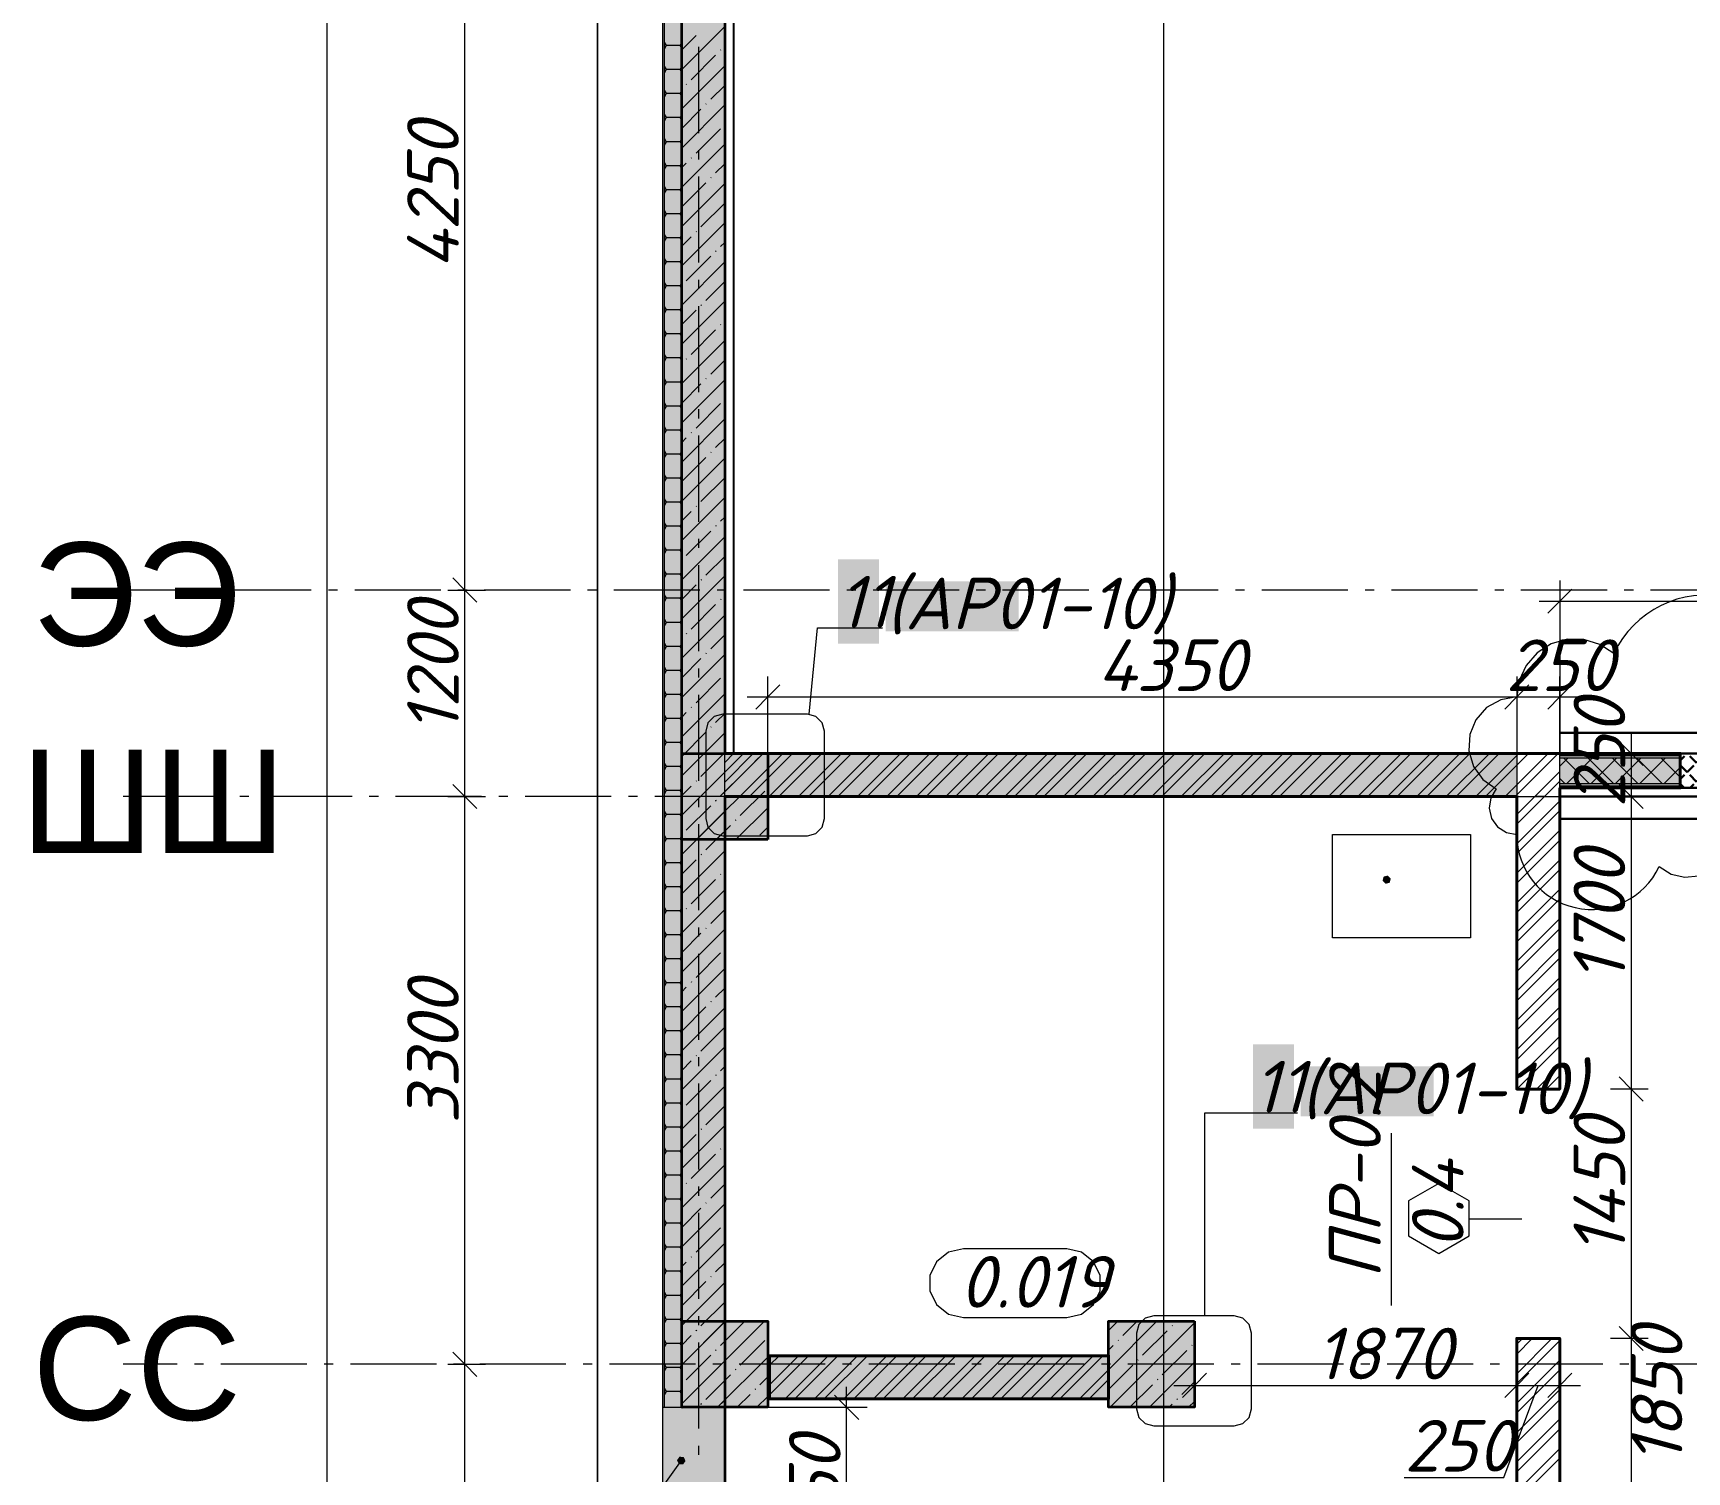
# Model space of a CAD drawing. Header units: millimetres. Extents: x -81576 to 1046824, y -248937 to 691537.
# Drawn here: x 93618 to 103227, y 669416 to 677778 of the extents above; entities that cross this region are included whole.
import ezdxf

# ---------------------------------------------------------------- set-up
doc = ezdxf.new("R2010")
doc.units = ezdxf.units.MM
for name, color, linetype, lineweight in [('0)', 6, 'Continuous', 30), ('0) расчет', 172, 'Continuous', 30), ('0.1) дверной проем', 5, 'Continuous', 30), ('0.2) Шпаклевка подвала и баз и фин', 5, 'Continuous', 30)]:
    doc.layers.add(name, color=color, linetype=linetype, lineweight=lineweight)
doc.layers.add('PDF _Геометрия', color=7, linetype='Continuous', true_color=0x1d1d1d)
doc.layers.add('PDF _Сплошная заливка', color=7, linetype='Continuous', true_color=0xffffff)
doc.layers.add('PDF _Текст', color=7, linetype='Continuous')
doc.styles.add('PDF ArialMT', font='arial.ttf')
doc.styles.add('PDF ISOCPEUR Italic', font='isocpeui.ttf')

msp = doc.modelspace()

# ---------------------------------------------------------------- hatches: boundary and pattern name
at = {"layer": '0)', "transparency": 33554559}
for points in [[(102488, 673416.1), (103188, 673416.1), (103188, 673566.1), (102488, 673566.1)], [(103188, 673403.6), (103188, 673416.1), (102488, 673416.1), (102488, 673403.6)], [(103188, 673391.1), (103188, 673403.6), (102488, 673403.6), (102488, 673391.1)]]:
    msp.add_hatch(color=256, dxfattribs=at).paths.add_polyline_path(points)
at = {"layer": '0.1) дверной проем', "transparency": 33554687}
h = msp.add_hatch(dxfattribs=at)
h.set_pattern_fill('ANGLE', color=256, scale=11, angle=45)
h.set_pattern_definition([(45, (0, 0), (-54.3305495, 54.3305495), [55.88, -20.955]), (135, (0, 0), (-54.3305495, -54.3305495), [55.88, -20.955])])
h.paths.add_polyline_path([(103188, 673591.1), (104338, 673591.1), (104338, 673391.1), (103188, 673391.1)])
at = {"layer": 'PDF _Сплошная заливка', "true_color": 0x636466, "transparency": 33554559}
for points in [[(97284, 669791.1), (97284, 682551.1), (97276, 682551.1), (97278, 669791.1)], [(97284, 669791.1), (97384, 669791.1), (97384, 682543.1), (97284, 682543.1)], [(97386, 669966.1), (97636, 669966.1), (97636, 681941.1), (97386, 681941.1)], [(97886, 673091.1), (97886, 673591.1), (97386, 673591.1), (97386, 673091.1)], [(102238, 673341.1), (102238, 673591.1), (97636, 673591.1), (97636, 673341.1)], [(102488, 673578.6), (103188, 673578.6), (103188, 673591.1), (102488, 673591.1)], [(102488, 673566.1), (103188, 673566.1), (103188, 673578.6), (102488, 673578.6)], [(101476, 672833.5), (101500.1, 672840.2), (101506.4, 672864.4), (101488.6, 672881.9), (101464.5, 672875.3), (101458.2, 672851.1)], [(97386, 669791.1), (97886, 669791.1), (97886, 670291.1), (97386, 670291.1)], [(99866, 669791.1), (100366, 669791.1), (100366, 670291.1), (99866, 670291.1)], [(99866, 669841.1), (99866, 670091.1), (97896, 670091.1), (97896, 669841.1)], [(97636, 669191.1), (97636, 669791.1), (97276, 669791.1), (97276, 669191.1)], [(97398.2, 669501.9), (97373.3, 669504.3), (97358.8, 669484), (97369.1, 669461.2), (97394, 669458.8), (97408.5, 669479.1)]]:
    msp.add_hatch(color=251, dxfattribs=at).paths.add_polyline_path(points)

# ---------------------------------------------------------------- linework, layer by layer
msp.add_lwpolyline([(112836, 682181.4), (97687.9, 682181.4), (97687.9, 673591.1), (112836, 673591.1)], close=True)
at = {"layer": '0)', "lineweight": 40}
msp.add_lwpolyline([(102488, 673591.1), (103188, 673591.1), (103188, 673391.1), (102488, 673391.1)], dxfattribs=at)
at = {"layer": '0)', "lineweight": 9}
for points in [[(102933, 673566.1), (103083, 673416.1)], [(103074.4, 673566.1), (103188, 673452.6)], [(102488, 673416.1), (103188, 673416.1)], [(103188, 673509.8), (103094.3, 673416.1)], [(102488, 673391.1), (102488, 673403.6), (103188, 673403.6)]]:
    msp.add_lwpolyline(points, dxfattribs=at)
at = {"layer": '0)'}
msp.add_lwpolyline([(102488, 673341.1), (104886, 673341.1)], dxfattribs=at)
at = {"layer": '0) расчет', "color": 1, "lineweight": 9}
for points in [[(103930.1, 673919.3, 0.801086), (102802, 674171.5)], [(102802, 674171.5), (102721.2, 674225.1), (102628.5, 674253.6), (102531.5, 674254.7), (102438.2, 674228.2), (102356.3, 674176.3), (102292.4, 674103.3), (102251.9, 674015.2), (102238, 673919.3), (102145.2, 673903.5), (102062.9, 673857.8), (102000.4, 673787.4), (101964.7, 673700.4), (101959.9, 673606.4), (101986.5, 673516.1), (102041.5, 673439.8), (102118.7, 673385.9), (102087.5, 673333.6), (102078.1, 673273.3), (102091.9, 673213.9), (102127, 673164), (102178.1, 673130.9), (102238, 673119.3, 0.80109), (103066, 672934.1), (103134.7, 672890.6), (103213.7, 672871.5), (103294.6, 672879)]]:
    msp.add_lwpolyline(points, format="xyb", dxfattribs=at)
at = {"layer": '0.1) дверной проем'}
msp.add_lwpolyline([(103188, 673591.1), (104338, 673591.1), (104338, 673391.1), (103188, 673391.1)], close=True, dxfattribs=at)
at = {"layer": '0.2) Шпаклевка подвала и баз и фин'}
for points in [[(102488, 673710.6), (104886, 673710.6)], [(102488, 673211.1), (104886, 673211.1)]]:
    msp.add_lwpolyline(points, dxfattribs=at)
at = {"layer": 'PDF _Геометрия', "color": 8, "lineweight": 9, "true_color": 0x808080}
msp.add_lwpolyline([(100184.6, 685937.1), (100184.6, 650457.2)], dxfattribs=at)
at = {"layer": 'PDF _Геометрия', "color": 7, "lineweight": 9}
for points in [[(201544, 682941.1), (96896, 682941.1), (96896, 651568.6), (96896, 682941.1)], [(98216.4, 673719.9), (98203, 673769.9), (98166.4, 673806.5), (98116.4, 673819.9), (97625.5, 673819.9), (97575.5, 673806.5), (97538.9, 673769.9), (97525.5, 673719.9), (97525.5, 673213), (97538.9, 673163), (97575.5, 673126.4), (97625.5, 673113), (98116.4, 673113), (98166.4, 673126.4), (98203, 673163), (98216.4, 673213)], [(101968.3, 673120.5), (101968.3, 672520.5), (101168.3, 672520.5), (101168.3, 673120.5)], [(101968.3, 673120.5), (101968.3, 672520.5), (101168.3, 672520.5), (101168.3, 673120.5)], [(101608.2, 670786.9), (101784.4, 670685.2), (101960.7, 670786.9), (101960.7, 670990.5), (101784.4, 671092.2), (101608.2, 670990.5)], [(99622.9, 670712.7), (99022.9, 670712.7), (98936.1, 670692.9), (98866.5, 670637.4), (98827.9, 670557.2), (98827.9, 670468.2), (98866.5, 670388), (98936.1, 670332.5), (99022.9, 670312.7), (99622.9, 670312.7), (99709.7, 670332.5), (99779.3, 670388), (99817.9, 670468.2), (99817.9, 670557.2), (99779.3, 670637.4), (99709.7, 670692.9)], [(100696.4, 670222.1), (100683, 670272.1), (100646.4, 670308.7), (100596.4, 670322.1), (100129.1, 670322.1), (100079.1, 670308.7), (100042.5, 670272.1), (100029.1, 670222.1), (100029.1, 669782.8), (100042.5, 669732.8), (100079.1, 669696.2), (100129.1, 669682.8), (100596.4, 669682.8), (100646.4, 669696.2), (100683, 669732.8), (100696.4, 669782.8)], [(97276, 669191.1), (97276, 669791.1), (97636, 669791.1), (97636, 669191.1)]]:
    msp.add_lwpolyline(points, close=True, dxfattribs=at)
at = {"layer": 'PDF _Геометрия', "color": 7, "lineweight": 13}
for points in [[(97276, 669786.1), (97276, 682551.1), (97386, 682551.1), (201086, 682551.1), (201196, 682551.1), (201196, 637747.2)], [(113936, 682543.1), (97284, 682543.1), (97284, 669791.1)]]:
    msp.add_lwpolyline(points, dxfattribs=at)
at = {"layer": 'PDF _Геометрия', "color": 7, "lineweight": 9}
for points in [[(95325.7, 651921.1), (95325.7, 682461.1)], [(96125.7, 651921.1), (96125.7, 655691.1), (96125.7, 658541.1), (96125.7, 659841.1), (96125.7, 664341.1), (96125.7, 670041.1), (96125.7, 673341.1), (96125.7, 674541.1), (96125.7, 678790.8), (96125.7, 682461.1)], [(113936, 682443.1), (97384, 682443.1), (97384, 669791.1)], [(113936, 682441.1), (97386, 682441.1), (97386, 669966.1), (97388, 669966.1), (97388, 669791.1)], [(97486, 677197), (97486, 677697)], [(97486, 677044), (97486, 677097)], [(97486, 676444), (97486, 676944)], [(97486, 676291.1), (97486, 676344)], [(97486, 675691.1), (97486, 676191.1)], [(97486, 675538.2), (97486, 675591.1)], [(97486, 674938.2), (97486, 675438.2)], [(97486, 674785.3), (97486, 674838.2)], [(97486, 674185.3), (97486, 674685.3)], [(96055.7, 674611.1), (96125.7, 674541.1), (96195.7, 674471.1)], [(102488, 674596.2), (102488, 674476.2), (102488, 673591.1), (102488, 673919.3), (102488, 674039.3)], [(94480.5, 674541.1), (94140.9, 674541.1)], [(94633.5, 674541.1), (94580.5, 674541.1)], [(95233.5, 674541.1), (94733.5, 674541.1)], [(95386.4, 674541.1), (95333.5, 674541.1)], [(95986.4, 674541.1), (95486.4, 674541.1)], [(96026.7, 674541.1), (96125.7, 674541.1), (96245.7, 674541.1)], [(96139.3, 674541.1), (96086.4, 674541.1)], [(96739.3, 674541.1), (96239.3, 674541.1)], [(96892.2, 674541.1), (96839.3, 674541.1)], [(97492.2, 674541.1), (96992.2, 674541.1)], [(97645.1, 674541.1), (97592.2, 674541.1)], [(98245.1, 674541.1), (97745.1, 674541.1)], [(98398, 674541.1), (98345.1, 674541.1)], [(98998, 674541.1), (98498, 674541.1)], [(99151, 674541.1), (99098, 674541.1)], [(99751, 674541.1), (99251, 674541.1)], [(99903.9, 674541.1), (99851, 674541.1)], [(100503.9, 674541.1), (100003.9, 674541.1)], [(100656.8, 674541.1), (100603.9, 674541.1)], [(101256.8, 674541.1), (100756.8, 674541.1)], [(101409.7, 674541.1), (101356.8, 674541.1)], [(102009.7, 674541.1), (101509.7, 674541.1)], [(102162.6, 674541.1), (102109.7, 674541.1)], [(102762.6, 674541.1), (102262.6, 674541.1)], [(102368, 674476.2), (105006, 674476.2)], [(102558, 674546.2), (102488, 674476.2), (102418, 674406.2)], [(102915.5, 674541.1), (102862.6, 674541.1)], [(103515.5, 674541.1), (103015.5, 674541.1)], [(97486, 674032.4), (97486, 674085.3)], [(97886, 673591.1), (97886, 673919.3), (97886, 674039.3)], [(102238, 674039.3), (102238, 673919.3), (102238, 673341.1), (102902.9, 673341.1), (103022.9, 673341.1)], [(97486, 673432.4), (97486, 673932.4)], [(97766, 673919.3), (102238, 673919.3), (102608, 673919.3)], [(97956, 673989.3), (97886, 673919.3), (97816, 673849.3)], [(102308, 673989.3), (102238, 673919.3), (102168, 673849.3)], [(102558, 673989.3), (102488, 673919.3), (102418, 673849.3)], [(102902.9, 673711.1), (102902.9, 673341.1), (102902.9, 671641.1), (102902.9, 670191.1), (102902.9, 668341.1), (102902.9, 668091.1), (102902.9, 667990.8), (102902.9, 666540.8), (102902.9, 664320.8)], [(102972.9, 673521.1), (102902.9, 673591.1), (102832.9, 673661.1)], [(102488, 673403.6), (102488, 673416.1), (102488, 673566.1), (102488, 673578.6), (102488, 673591.1), (102902.9, 673591.1), (103022.9, 673591.1)], [(102488, 673578.6), (103188, 673578.6)], [(102488, 673566.1), (103188, 673566.1)], [(94718, 673341.1), (94140.9, 673341.1)], [(94871, 673341.1), (94818, 673341.1)], [(95471, 673341.1), (94971, 673341.1)], [(95623.9, 673341.1), (95571, 673341.1)], [(96223.9, 673341.1), (95723.9, 673341.1)], [(96026.7, 673341.1), (96125.7, 673341.1), (96245.7, 673341.1)], [(96055.7, 673411.1), (96125.7, 673341.1), (96195.7, 673271.1)], [(96376.8, 673341.1), (96323.9, 673341.1)], [(96976.8, 673341.1), (96476.8, 673341.1)], [(97129.7, 673341.1), (97076.8, 673341.1)], [(97729.7, 673341.1), (97229.7, 673341.1)], [(97486, 673279.5), (97486, 673332.4)], [(97882.6, 673341.1), (97829.7, 673341.1)], [(98482.6, 673341.1), (97982.6, 673341.1)], [(98635.5, 673341.1), (98582.6, 673341.1)], [(99235.5, 673341.1), (98735.5, 673341.1)], [(99388.5, 673341.1), (99335.5, 673341.1)], [(99988.5, 673341.1), (99488.5, 673341.1)], [(100141.4, 673341.1), (100088.5, 673341.1)], [(100741.4, 673341.1), (100241.4, 673341.1)], [(100894.3, 673341.1), (100841.4, 673341.1)], [(101494.3, 673341.1), (100994.3, 673341.1)], [(101647.2, 673341.1), (101594.3, 673341.1)], [(102247.2, 673341.1), (101747.2, 673341.1)], [(102400.1, 673341.1), (102347.2, 673341.1)], [(103000.1, 673341.1), (102500.1, 673341.1)], [(102972.9, 673271.1), (102902.9, 673341.1), (102832.9, 673411.1)], [(103153, 673341.1), (103100.1, 673341.1)], [(97486, 672679.5), (97486, 673179.5)], [(97486, 672526.5), (97486, 672579.5)], [(97486, 671926.5), (97486, 672426.5)], [(102238, 671884.1), (102238, 671891.1)], [(97486, 671773.6), (97486, 671826.5)], [(102972.9, 671571.1), (102902.9, 671641.1), (102832.9, 671711.1)], [(97486, 671173.6), (97486, 671673.6)], [(103001.9, 671641.1), (102902.9, 671641.1), (102782.9, 671641.1)], [(101509.8, 670383.7), (101509.8, 671383.7)], [(97486, 671020.7), (97486, 671073.6)], [(97486, 670420.7), (97486, 670920.7)], [(102266.8, 670883.7), (101960.7, 670883.7)], [(97486, 670267.8), (97486, 670320.7)], [(102972.9, 670121.1), (102902.9, 670191.1), (102832.9, 670261.1)], [(97486, 669667.8), (97486, 670167.8)], [(103001.9, 670191.1), (102902.9, 670191.1), (102782.9, 670191.1)], [(96055.7, 670111.1), (96125.7, 670041.1), (96195.7, 669971.1)], [(94455.1, 670041.1), (94140.9, 670041.1)], [(94608, 670041.1), (94555.1, 670041.1)], [(95208, 670041.1), (94708, 670041.1)], [(95361, 670041.1), (95308, 670041.1)], [(95961, 670041.1), (95461, 670041.1)], [(96026.7, 670041.1), (96125.7, 670041.1), (96245.7, 670041.1)], [(96113.9, 670041.1), (96061, 670041.1)], [(96713.9, 670041.1), (96213.9, 670041.1)], [(96866.8, 670041.1), (96813.9, 670041.1)], [(97466.8, 670041.1), (96966.8, 670041.1)], [(97619.7, 670041.1), (97566.8, 670041.1)], [(98219.7, 670041.1), (97719.7, 670041.1)], [(98372.6, 670041.1), (98319.7, 670041.1)], [(98972.6, 670041.1), (98472.6, 670041.1)], [(99125.5, 670041.1), (99072.6, 670041.1)], [(99725.5, 670041.1), (99225.5, 670041.1)], [(99878.5, 670041.1), (99825.5, 670041.1)], [(100478.5, 670041.1), (99978.5, 670041.1)], [(100436, 669988.9), (100366, 669918.9), (100296, 669848.9)], [(100366, 670017.9), (100366, 669918.9), (100366, 669798.9)], [(100631.4, 670041.1), (100578.5, 670041.1)], [(101231.4, 670041.1), (100731.4, 670041.1)], [(101384.3, 670041.1), (101331.4, 670041.1)], [(101984.3, 670041.1), (101484.3, 670041.1)], [(102137.2, 670041.1), (102084.3, 670041.1)], [(102308, 669988.9), (102238, 669918.9), (102168, 669848.9)], [(102737.2, 670041.1), (102237.2, 670041.1)], [(102238, 670017.9), (102238, 669918.9), (102238, 669798.9)], [(102558, 669988.9), (102488, 669918.9), (102418, 669848.9)], [(102488, 670017.9), (102488, 669918.9), (102488, 669798.9)], [(102890.1, 670041.1), (102837.2, 670041.1)], [(103490.1, 670041.1), (102990.1, 670041.1)], [(98274.4, 669861.1), (98344.4, 669791.1), (98414.4, 669721.1)], [(98344.4, 664320.8), (98344.4, 668091.1), (98344.4, 668341.1), (98344.4, 669911.1)], [(100246, 669918.9), (102238, 669918.9), (102608, 669918.9)], [(101584.6, 669383.2), (102163.8, 669383.2), (102363, 669918.9)], [(97886, 669791.1), (98344.4, 669791.1), (98464.4, 669791.1)], [(97383.7, 669481.5), (97048.3, 669012.9), (96691.3, 669012.9), (96303, 669012.9)], [(97486, 669514.9), (97486, 669567.8)]]:
    msp.add_lwpolyline(points, dxfattribs=at)
at = {"layer": 'PDF _Геометрия', "color": 7, "lineweight": 35}
for points in [[(97386, 669791.1), (97386, 669966.1), (97386, 682311.1)], [(97636, 681941.1), (97636, 673591.1)], [(97636, 673341.1), (97636, 669966.1), (97636, 668341.1)]]:
    msp.add_lwpolyline(points, dxfattribs=at)
at = {"layer": 'PDF _Геометрия', "lineweight": 9}
for points in [[(97636, 677816), (97386, 677566)], [(97469.5, 677763.6), (97386, 677680.1)], [(97284, 677725.6), (97295.7, 677705.3)], [(97295.7, 677705.3), (97284, 677685.1)], [(97376.3, 677705.3), (97295.7, 677705.3)], [(97384, 677718.6), (97376.3, 677705.3)], [(97376.3, 677705.3), (97384, 677692)], [(97583.5, 677649.5), (97440.9, 677506.9)], [(97614.4, 677680.4), (97612, 677678)], [(97284, 677585.9), (97295.7, 677565.7)], [(97295.7, 677565.7), (97284, 677545.4)], [(97376.3, 677565.6), (97295.7, 677565.6)], [(97384, 677578.9), (97376.3, 677565.7)], [(97376.3, 677565.7), (97384, 677552.4)], [(97636, 677587.9), (97386, 677337.9)], [(97414.8, 677480.8), (97412.4, 677478.4)], [(97636, 677473.9), (97555, 677392.9)], [(97284, 677446.2), (97295.7, 677426)], [(97295.7, 677426), (97284, 677405.7)], [(97376.3, 677426), (97295.7, 677426)], [(97384, 677439.3), (97376.3, 677426)], [(97376.3, 677426), (97384, 677412.7)], [(97636, 677359.8), (97386, 677109.8)], [(97528.9, 677366.8), (97526.5, 677364.4)], [(97284, 677306.5), (97295.7, 677286.3)], [(97295.7, 677286.3), (97284, 677266.1)], [(97376.3, 677286.3), (97295.7, 677286.3)], [(97384, 677299.6), (97376.3, 677286.3)], [(97376.3, 677286.3), (97384, 677273)], [(97498, 677335.9), (97386, 677223.9)], [(97284, 677166.8), (97295.7, 677146.6)], [(97612, 677221.8), (97469.5, 677079.3)], [(97295.7, 677146.6), (97284, 677126.4)], [(97376.3, 677146.6), (97295.7, 677146.6)], [(97384, 677159.9), (97376.3, 677146.6)], [(97376.3, 677146.6), (97384, 677133.3)], [(97636, 677131.7), (97386, 676881.7)], [(97284, 677027.2), (97295.7, 677006.9)], [(97295.7, 677006.9), (97284, 676986.7)], [(97376.3, 677006.9), (97295.7, 677006.9)], [(97384, 677020.2), (97376.3, 677006.9)], [(97376.3, 677006.9), (97384, 676993.6)], [(97412.4, 677022.2), (97386, 676995.8)], [(97443.3, 677053.1), (97440.9, 677050.7)], [(97636, 677017.7), (97583.5, 676965.2)], [(97284, 676887.5), (97295.7, 676867.3)], [(97384, 676880.5), (97376.3, 676867.3)], [(97526.5, 676908.2), (97386, 676767.7)], [(97636, 676903.6), (97386, 676653.6)], [(97557.4, 676939.1), (97555, 676936.7)], [(97295.7, 676867.3), (97284, 676847)], [(97376.3, 676867.2), (97295.7, 676867.2)], [(97376.3, 676867.3), (97384, 676854)], [(97636, 676789.6), (97498, 676651.6)], [(97284, 676747.8), (97295.7, 676727.6)], [(97295.7, 676727.6), (97284, 676707.3)], [(97376.3, 676727.6), (97295.7, 676727.6)], [(97384, 676740.9), (97376.3, 676727.6)], [(97376.3, 676727.6), (97384, 676714.3)], [(97284, 676608.1), (97295.7, 676587.9)], [(97295.7, 676587.9), (97284, 676567.6)], [(97376.3, 676587.9), (97295.7, 676587.9)], [(97384, 676601.2), (97376.3, 676587.9)], [(97376.3, 676587.9), (97384, 676574.6)], [(97636, 676675.5), (97386, 676425.5)], [(97440.9, 676594.5), (97386, 676539.6)], [(97471.8, 676625.4), (97469.5, 676623.1)], [(97585.9, 676511.4), (97583.5, 676509)], [(97636, 676561.5), (97612, 676537.5)], [(97284, 676468.4), (97295.7, 676448.2)], [(97295.7, 676448.2), (97284, 676428)], [(97376.3, 676448.2), (97295.7, 676448.2)], [(97384, 676461.5), (97376.3, 676448.2)], [(97376.3, 676448.2), (97384, 676434.9)], [(97636, 676447.4), (97386, 676197.4)], [(97555, 676480.5), (97412.4, 676337.9)], [(97284, 676328.8), (97295.7, 676308.5)], [(97295.7, 676308.5), (97284, 676288.3)], [(97376.3, 676308.5), (97295.7, 676308.5)], [(97384, 676321.8), (97376.3, 676308.5)], [(97376.3, 676308.5), (97384, 676295.2)], [(97386.3, 676311.8), (97386, 676311.5)], [(97636, 676333.4), (97526.5, 676223.9)], [(97636, 676219.3), (97386, 675969.3)], [(97284, 676189.1), (97295.7, 676168.9)], [(97295.7, 676168.9), (97284, 676148.6)], [(97376.3, 676168.8), (97295.7, 676168.8)], [(97384, 676182.1), (97376.3, 676168.9)], [(97376.3, 676168.9), (97384, 676155.5)], [(97469.5, 676166.9), (97386, 676083.4)], [(97500.3, 676197.7), (97498, 676195.4)], [(97284, 676049.4), (97295.7, 676029.2)], [(97295.7, 676029.2), (97284, 676008.9)], [(97376.3, 676029.2), (97295.7, 676029.2)], [(97384, 676042.4), (97376.3, 676029.2)], [(97376.3, 676029.2), (97384, 676015.9)], [(97583.5, 676052.8), (97440.9, 675910.3)], [(97614.4, 676083.7), (97612, 676081.3)], [(97636, 675991.2), (97386, 675741.2)], [(97284, 675909.7), (97295.7, 675889.5)], [(97295.7, 675889.5), (97284, 675869.2)], [(97376.3, 675889.5), (97295.7, 675889.5)], [(97384, 675902.8), (97376.3, 675889.5)], [(97376.3, 675889.5), (97384, 675876.2)], [(97414.8, 675884.1), (97412.4, 675881.7)], [(97636, 675877.2), (97555, 675796.2)], [(97284, 675770), (97295.7, 675749.8)], [(97295.7, 675749.8), (97284, 675729.6)], [(97376.3, 675749.8), (97295.7, 675749.8)], [(97384, 675763.1), (97376.3, 675749.8)], [(97376.3, 675749.8), (97384, 675736.5)], [(97636, 675763.1), (97386, 675513.1)], [(97498, 675739.2), (97386, 675627.2)], [(97528.9, 675770.1), (97526.5, 675767.7)], [(97284, 675630.3), (97295.7, 675610.1)], [(97612, 675625.1), (97469.5, 675482.6)], [(97295.7, 675610.1), (97284, 675589.9)], [(97376.3, 675610.1), (97295.7, 675610.1)], [(97384, 675623.4), (97376.3, 675610.1)], [(97376.3, 675610.1), (97384, 675596.8)], [(97636, 675535), (97386, 675285)], [(97284, 675490.7), (97295.7, 675470.4)], [(97295.7, 675470.4), (97284, 675450.2)], [(97376.3, 675470.4), (97295.7, 675470.4)], [(97384, 675483.7), (97376.3, 675470.4)], [(97376.3, 675470.4), (97384, 675457.1)], [(97443.3, 675456.4), (97440.9, 675454.1)], [(97284, 675351), (97295.7, 675330.8)], [(97384, 675344), (97376.3, 675330.8)], [(97412.4, 675425.5), (97386, 675399.1)], [(97557.4, 675342.4), (97555, 675340)], [(97636, 675421), (97583.5, 675368.5)], [(97295.7, 675330.8), (97284, 675310.5)], [(97376.3, 675330.7), (97295.7, 675330.7)], [(97376.3, 675330.8), (97384, 675317.5)], [(97526.5, 675311.5), (97386, 675171)], [(97636, 675306.9), (97386, 675056.9)], [(97284, 675211.3), (97295.7, 675191.1)], [(97295.7, 675191.1), (97284, 675170.8)], [(97376.3, 675191.1), (97295.7, 675191.1)], [(97384, 675204.4), (97376.3, 675191.1)], [(97376.3, 675191.1), (97384, 675177.8)], [(97636, 675192.9), (97498, 675054.9)], [(97284, 675071.6), (97295.7, 675051.4)], [(97295.7, 675051.4), (97284, 675031.2)], [(97376.3, 675051.4), (97295.7, 675051.4)], [(97384, 675064.7), (97376.3, 675051.4)], [(97376.3, 675051.4), (97384, 675038.1)], [(97636, 675078.8), (97386, 674828.8)], [(97440.9, 674997.9), (97386, 674942.9)], [(97471.8, 675028.7), (97469.5, 675026.4)], [(97636, 674964.8), (97612, 674940.8)], [(97284, 674931.9), (97295.7, 674911.7)], [(97295.7, 674911.7), (97284, 674891.5)], [(97376.3, 674911.7), (97295.7, 674911.7)], [(97384, 674925), (97376.3, 674911.7)], [(97376.3, 674911.7), (97384, 674898.4)], [(97555, 674883.8), (97412.4, 674741.2)], [(97585.9, 674914.7), (97583.5, 674912.3)], [(97284, 674792.3), (97295.7, 674772)], [(97295.7, 674772), (97284, 674751.8)], [(97376.3, 674772), (97295.7, 674772)], [(97384, 674785.3), (97376.3, 674772)], [(97376.3, 674772), (97384, 674758.7)], [(97636, 674850.7), (97386, 674600.7)], [(97386.3, 674715.1), (97386, 674714.8)], [(97636, 674736.7), (97526.5, 674627.2)], [(97284, 674652.6), (97295.7, 674632.4)], [(97295.7, 674632.4), (97284, 674612.1)], [(97376.3, 674632.3), (97295.7, 674632.3)], [(97384, 674645.6), (97376.3, 674632.4)], [(97376.3, 674632.4), (97384, 674619.1)], [(97636, 674622.6), (97386, 674372.6)], [(97469.5, 674570.2), (97386, 674486.7)], [(97500.3, 674601.1), (97498, 674598.7)], [(97284, 674512.9), (97295.7, 674492.7)], [(97295.7, 674492.7), (97284, 674472.4)], [(97376.3, 674492.7), (97295.7, 674492.7)], [(97384, 674506), (97376.3, 674492.7)], [(97376.3, 674492.7), (97384, 674479.4)], [(97614.4, 674487), (97612, 674484.6)], [(97636, 674394.5), (97386, 674144.5)], [(97583.5, 674456.1), (97440.9, 674313.6)], [(97284, 674373.2), (97295.7, 674353)], [(97295.7, 674353), (97284, 674332.7)], [(97376.3, 674353), (97295.7, 674353)], [(97384, 674366.3), (97376.3, 674353)], [(97376.3, 674353), (97384, 674339.7)], [(97414.8, 674287.4), (97412.4, 674285.1)], [(97636, 674280.5), (97555, 674199.5)], [(97284, 674233.5), (97295.7, 674213.3)], [(97295.7, 674213.3), (97284, 674193.1)], [(97376.3, 674213.3), (97295.7, 674213.3)], [(97384, 674226.6), (97376.3, 674213.3)], [(97376.3, 674213.3), (97384, 674200)], [(97284, 674093.9), (97295.7, 674073.6)], [(97384, 674086.9), (97376.3, 674073.6)], [(97636, 674166.5), (97386, 673916.4)], [(97498, 674142.5), (97386, 674030.5)], [(97528.9, 674173.4), (97526.5, 674171)], [(97295.7, 674073.6), (97284, 674053.4)], [(97376.3, 674073.6), (97295.7, 674073.6)], [(97376.3, 674073.6), (97384, 674060.3)], [(97612, 674028.4), (97469.5, 673885.9)], [(97284, 673954.2), (97295.7, 673934)], [(97295.7, 673933.9), (97284, 673913.7)], [(97376.3, 673933.9), (97295.7, 673933.9)], [(97384, 673947.2), (97376.3, 673933.9)], [(97376.3, 673934), (97384, 673920.6)], [(97636, 673938.4), (97386, 673688.4)], [(97284, 673814.5), (97295.7, 673794.3)], [(97384, 673807.5), (97376.3, 673794.3)], [(97412.4, 673828.9), (97386, 673802.4)], [(97443.3, 673859.7), (97440.9, 673857.4)], [(97636, 673824.3), (97583.5, 673771.8)], [(97295.7, 673794.3), (97284, 673774)], [(97376.3, 673794.3), (97295.7, 673794.3)], [(97376.3, 673794.3), (97384, 673781)], [(97402.8, 673591.1), (97386, 673574.3), (97526.5, 673714.8)], [(97516.8, 673591.1), (97386, 673460.3), (97636, 673710.3)], [(97557.4, 673745.7), (97555, 673743.3)], [(97284, 673674.8), (97295.7, 673654.6)], [(97295.7, 673654.6), (97284, 673634.3)], [(97376.3, 673654.6), (97295.7, 673654.6)], [(97384, 673667.9), (97376.3, 673654.6)], [(97376.3, 673654.6), (97384, 673641.3)], [(97284, 673535.1), (97295.7, 673514.9)], [(97295.7, 673514.9), (97284, 673494.7)], [(97376.3, 673514.9), (97295.7, 673514.9)], [(97384, 673528.2), (97376.3, 673514.9)], [(97376.3, 673514.9), (97384, 673501.6)], [(97744.9, 673591.1), (97386, 673232.2), (97636, 673482.2)], [(97630.9, 673591.1), (97498, 673458.2), (97636, 673596.2)], [(97785.5, 673517.6), (97783.1, 673515.2)], [(97859, 673591.1), (97811.6, 673543.7)], [(102537.2, 673566.1), (102488, 673516.9)], [(102508.7, 673566.1), (102658.7, 673416.1)], [(102678.7, 673566.1), (102528.7, 673416.1)], [(102650.2, 673566.1), (102800.2, 673416.1)], [(102820.1, 673566.1), (102670.1, 673416.1)], [(102791.6, 673566.1), (102941.6, 673416.1)], [(102961.5, 673566.1), (102811.5, 673416.1)], [(103102.9, 673566.1), (102952.9, 673416.1)], [(97886, 673504.1), (97473, 673091.1)], [(97754.6, 673486.7), (97612, 673344.1), (97636, 673368.1)], [(102488, 673445.5), (102517.3, 673416.1)], [(97284, 673395.4), (97295.7, 673375.2)], [(97295.7, 673375.2), (97284, 673355)], [(97376.3, 673375.2), (97295.7, 673375.2)], [(97384, 673388.5), (97376.3, 673375.2)], [(97376.3, 673375.2), (97384, 673361.9)], [(97868.6, 673372.7), (97726.1, 673230.1)], [(97284, 673255.8), (97295.7, 673235.5)], [(97295.7, 673235.5), (97284, 673215.3)], [(97376.3, 673235.5), (97295.7, 673235.5)], [(97384, 673248.8), (97376.3, 673235.5)], [(97376.3, 673235.5), (97384, 673222.2)], [(97636, 673254.1), (97386, 673004.1)], [(97886, 673276), (97701.1, 673091.1)], [(97636, 673140), (97526.5, 673030.5)], [(97669, 673173.1), (97587.1, 673091.1)], [(97699.9, 673204), (97697.6, 673201.6)], [(97886, 673161.9), (97840.1, 673116)], [(97284, 673116.1), (97295.7, 673095.9)], [(97295.7, 673095.9), (97284, 673075.6)], [(97376.3, 673095.8), (97295.7, 673095.8)], [(97384, 673109.1), (97376.3, 673095.9)], [(97376.3, 673095.9), (97384, 673082.6)], [(97284, 672976.4), (97295.7, 672956.2)], [(97295.7, 672956.2), (97284, 672935.9)], [(97376.3, 672956.2), (97295.7, 672956.2)], [(97384, 672969.5), (97376.3, 672956.2)], [(97376.3, 672956.2), (97384, 672942.9)], [(97636, 673026), (97386, 672776)], [(97469.5, 672973.5), (97386, 672890)], [(97500.3, 673004.4), (97498, 673002)], [(97583.5, 672859.4), (97440.9, 672716.9)], [(97614.4, 672890.3), (97612, 672887.9)], [(97284, 672836.7), (97295.7, 672816.5)], [(97295.7, 672816.5), (97284, 672796.2)], [(97376.3, 672816.5), (97295.7, 672816.5)], [(97384, 672829.8), (97376.3, 672816.5)], [(97376.3, 672816.5), (97384, 672803.2)], [(97636, 672797.9), (97386, 672547.9)], [(97284, 672697), (97295.7, 672676.8)], [(97295.7, 672676.8), (97284, 672656.6)], [(97376.3, 672676.8), (97295.7, 672676.8)], [(97384, 672690.1), (97376.3, 672676.8)], [(97376.3, 672676.8), (97384, 672663.5)], [(97414.8, 672690.7), (97412.4, 672688.4)], [(97636, 672683.8), (97555, 672602.8)], [(97284, 672557.4), (97295.7, 672537.1)], [(97384, 672550.4), (97376.3, 672537.1)], [(97636, 672569.8), (97386, 672319.8)], [(97528.9, 672576.7), (97526.5, 672574.3)], [(97295.7, 672537.1), (97284, 672516.9)], [(97376.3, 672537.1), (97295.7, 672537.1)], [(97376.3, 672537.1), (97384, 672523.8)], [(97498, 672545.8), (97386, 672433.8)], [(97284, 672417.7), (97295.7, 672397.5)], [(97295.7, 672397.5), (97284, 672377.2)], [(97376.3, 672397.4), (97295.7, 672397.4)], [(97384, 672410.7), (97376.3, 672397.5)], [(97376.3, 672397.5), (97384, 672384.2)], [(97612, 672431.7), (97469.5, 672289.2)], [(97284, 672278), (97295.7, 672257.8)], [(97384, 672271), (97376.3, 672257.8)], [(97636, 672341.7), (97386, 672091.7)], [(97443.3, 672263), (97440.9, 672260.7)], [(97295.7, 672257.8), (97284, 672237.5)], [(97376.3, 672257.8), (97295.7, 672257.8)], [(97376.3, 672257.8), (97384, 672244.5)], [(97412.4, 672232.2), (97386, 672205.7)], [(97636, 672227.6), (97583.5, 672175.1)], [(97284, 672138.3), (97295.7, 672118.1)], [(97295.7, 672118.1), (97284, 672097.8)], [(97376.3, 672118.1), (97295.7, 672118.1)], [(97384, 672131.4), (97376.3, 672118.1)], [(97376.3, 672118.1), (97384, 672104.8)], [(97526.5, 672118.1), (97386, 671977.6)], [(97636, 672113.6), (97386, 671863.6)], [(97557.4, 672149), (97555, 672146.6)], [(97284, 671998.6), (97295.7, 671978.4)], [(97295.7, 671978.4), (97284, 671958.2)], [(97376.3, 671978.4), (97295.7, 671978.4)], [(97384, 671991.7), (97376.3, 671978.4)], [(97376.3, 671978.4), (97384, 671965.1)], [(97636, 671999.5), (97498, 671861.5)], [(97636, 671885.5), (97386, 671635.5)], [(97284, 671859), (97295.7, 671838.7)], [(97295.7, 671838.7), (97284, 671818.5)], [(97376.3, 671838.7), (97295.7, 671838.7)], [(97384, 671852), (97376.3, 671838.7)], [(97376.3, 671838.7), (97384, 671825.4)], [(97440.9, 671804.5), (97386, 671749.5)], [(97471.8, 671835.4), (97469.5, 671833)], [(97284, 671719.3), (97295.7, 671699.1)], [(97295.7, 671699), (97284, 671678.8)], [(97376.3, 671699), (97295.7, 671699)], [(97384, 671712.3), (97376.3, 671699)], [(97376.3, 671699.1), (97384, 671685.7)], [(97555, 671690.4), (97412.4, 671547.9)], [(97585.9, 671721.3), (97583.5, 671718.9)], [(97636, 671771.4), (97612, 671747.5)], [(97636, 671657.4), (97386, 671407.4)], [(97284, 671579.6), (97295.7, 671559.4)], [(97295.7, 671559.4), (97284, 671539.1)], [(97376.3, 671559.4), (97295.7, 671559.4)], [(97384, 671572.6), (97376.3, 671559.4)], [(97376.3, 671559.4), (97384, 671546.1)], [(97386.3, 671521.7), (97386, 671521.4)], [(97636, 671543.3), (97526.5, 671433.8)], [(97284, 671439.9), (97295.7, 671419.7)], [(97295.7, 671419.7), (97284, 671399.4)], [(97376.3, 671419.7), (97295.7, 671419.7)], [(97384, 671433), (97376.3, 671419.7)], [(97376.3, 671419.7), (97384, 671406.4)], [(97636, 671429.3), (97386, 671179.3)], [(97500.3, 671407.7), (97498, 671405.3)], [(97284, 671300.2), (97295.7, 671280)], [(97469.5, 671376.8), (97386, 671293.3)], [(97295.7, 671280), (97284, 671259.8)], [(97376.3, 671280), (97295.7, 671280)], [(97384, 671293.3), (97376.3, 671280)], [(97376.3, 671280), (97384, 671266.7)], [(97583.5, 671262.7), (97440.9, 671120.2)], [(97614.4, 671293.6), (97612, 671291.3)], [(97284, 671160.5), (97295.7, 671140.3)], [(97295.7, 671140.3), (97284, 671120.1)], [(97376.3, 671140.3), (97295.7, 671140.3)], [(97384, 671153.6), (97376.3, 671140.3)], [(97376.3, 671140.3), (97384, 671127)], [(97636, 671201.2), (97386, 670951.2)], [(97284, 671020.9), (97295.7, 671000.6)], [(97384, 671013.9), (97376.3, 671000.6)], [(97414.8, 671094), (97412.4, 671091.7)], [(97636, 671087.1), (97555, 671006.1)], [(97295.7, 671000.6), (97284, 670980.4)], [(97376.3, 671000.6), (97295.7, 671000.6)], [(97376.3, 671000.6), (97384, 670987.3)], [(97636, 670973.1), (97386, 670723.1)], [(97498, 670949.1), (97386, 670837.1)], [(97528.9, 670980), (97526.5, 670977.6)], [(97284, 670881.2), (97295.7, 670861)], [(97295.7, 670861), (97284, 670840.7)], [(97376.3, 670860.9), (97295.7, 670860.9)], [(97384, 670874.2), (97376.3, 670861)], [(97376.3, 670861), (97384, 670847.7)], [(97612, 670835.1), (97469.5, 670692.5)], [(97284, 670741.5), (97295.7, 670721.3)], [(97384, 670734.6), (97376.3, 670721.3)], [(97636, 670745), (97386, 670495)], [(97295.7, 670721.3), (97284, 670701)], [(97376.3, 670721.3), (97295.7, 670721.3)], [(97376.3, 670721.3), (97384, 670708)], [(97412.4, 670635.5), (97386, 670609)], [(97443.3, 670666.4), (97440.9, 670664)], [(97636, 670630.9), (97583.5, 670578.4)], [(97284, 670601.8), (97295.7, 670581.6)], [(97295.7, 670581.6), (97284, 670561.4)], [(97376.3, 670581.6), (97295.7, 670581.6)], [(97384, 670594.9), (97376.3, 670581.6)], [(97376.3, 670581.6), (97384, 670568.3)], [(97557.4, 670552.3), (97555, 670549.9)], [(97284, 670462.1), (97295.7, 670441.9)], [(97295.7, 670441.9), (97284, 670421.7)], [(97376.3, 670441.9), (97295.7, 670441.9)], [(97384, 670455.2), (97376.3, 670441.9)], [(97376.3, 670441.9), (97384, 670428.6)], [(97526.5, 670521.4), (97386, 670380.9)], [(97410.2, 670291.1), (97386, 670266.9), (97636, 670516.9)], [(97524.3, 670291.1), (97498, 670264.8), (97636, 670402.8)], [(97284, 670322.5), (97295.7, 670302.2)], [(97295.7, 670302.2), (97284, 670282)], [(97376.3, 670302.2), (97295.7, 670302.2)], [(97384, 670315.5), (97376.3, 670302.2)], [(97376.3, 670302.2), (97384, 670288.9)], [(97638.3, 670291.1), (97386, 670038.8), (97636, 670288.8)], [(97866.4, 670291.1), (97386, 669810.7), (97541.4, 669966.1), (97636, 670060.7)], [(97752.4, 670291.1), (97612, 670150.8), (97636, 670174.7)], [(99919.3, 670291.1), (99866, 670237.8)], [(100147.4, 670291.1), (99866, 670009.7)], [(100366, 670281.6), (99875.5, 669791.1)], [(100033.3, 670291.1), (99950, 670207.8)], [(100237.5, 670267.2), (100235.2, 670264.8)], [(97284, 670182.8), (97295.7, 670162.6)], [(97295.7, 670162.6), (97284, 670142.3)], [(97376.3, 670162.5), (97295.7, 670162.5)], [(97384, 670175.8), (97376.3, 670162.6)], [(97376.3, 670162.6), (97384, 670149.3)], [(97868.6, 670179.3), (97726.1, 670036.7)], [(99893, 670150.8), (99866, 670123.7)], [(99923.9, 670181.6), (99921.5, 670179.3)], [(100206.6, 670236.3), (100064.1, 670093.7)], [(100351.6, 670153.1), (100349.2, 670150.8)], [(97886, 670082.6), (97594.5, 669791.1), (97636, 669832.6)], [(100037.9, 670067.6), (100035.6, 670065.2)], [(100366, 670053.5), (100103.6, 669791.1)], [(100320.7, 670122.3), (100178.1, 669979.7)], [(97284, 670043.1), (97295.7, 670022.9)], [(97295.7, 670022.9), (97284, 670002.6)], [(97376.3, 670022.9), (97295.7, 670022.9)], [(97384, 670036.1), (97376.3, 670022.9)], [(97376.3, 670022.9), (97384, 670009.6)], [(97669, 669979.7), (97526.5, 669837.1), (97636, 669946.6)], [(97699.9, 670010.6), (97697.6, 670008.2)], [(97886, 669968.5), (97840.1, 669922.7)], [(100007.1, 670036.7), (99866, 669895.6)], [(97284, 669903.4), (97295.7, 669883.2)], [(97295.7, 669883.2), (97284, 669862.9)], [(97376.3, 669883.2), (97295.7, 669883.2)], [(97384, 669896.5), (97376.3, 669883.2)], [(97376.3, 669883.2), (97384, 669869.9)], [(97783.1, 669865.6), (97708.6, 669791.1)], [(97814, 669896.5), (97811.6, 669894.2)], [(100121.1, 669922.7), (99989.5, 669791.1)], [(100152, 669953.5), (100149.6, 669951.2)], [(100366, 669939.4), (100292.2, 669865.6)], [(97886, 669854.5), (97822.6, 669791.1)], [(100235.2, 669808.6), (100217.6, 669791.1)], [(100266, 669839.5), (100263.7, 669837.1)], [(100366, 669825.4), (100331.7, 669791.1)]]:
    msp.add_lwpolyline(points, dxfattribs=at)
at = {"layer": 'PDF _Геометрия', "color": 174, "lineweight": 9, "true_color": 0x0000a0}
for points in [[(98126.1, 673819.5), (98175.1, 674321.1), (98552.9, 674321.1)], [(100425.2, 670322.1), (100425.2, 671502.8), (100963.6, 671502.8)]]:
    msp.add_lwpolyline(points, dxfattribs=at)
at = {"layer": 'PDF _Геометрия', "color": 7, "lineweight": 35}
for points in [[(97886, 673091.1), (97386, 673091.1), (97386, 673591.1), (97886, 673591.1)], [(97886, 669791.1), (97386, 669791.1), (97386, 670291.1), (97886, 670291.1)], [(100366, 670291.1), (100366, 669791.1), (99866, 669791.1), (99866, 670291.1)], [(97388, 669791.1), (97386, 669791.1)]]:
    msp.add_lwpolyline(points, close=True, dxfattribs=at)
at = {"layer": 'PDF _Геометрия', "color": 24, "lineweight": 9, "true_color": 0x8e1d1d}
for points in [[(97802, 673591.1), (97636, 673425.1)], [(97687.9, 673591.1), (97636, 673539.2)], [(97859, 673591.1), (97636, 673368.1)], [(97973, 673591.1), (97723, 673341.1)], [(98030.1, 673591.1), (97780.1, 673341.1)], [(98144.1, 673591.1), (97894.1, 673341.1)], [(98201.1, 673591.1), (97951.1, 673341.1)], [(98315.2, 673591.1), (98065.2, 673341.1)], [(98372.2, 673591.1), (98122.2, 673341.1)], [(98486.3, 673591.1), (98236.3, 673341.1)], [(98543.3, 673591.1), (98293.3, 673341.1)], [(98657.3, 673591.1), (98407.3, 673341.1)], [(98714.4, 673591.1), (98464.4, 673341.1)], [(98828.4, 673591.1), (98578.4, 673341.1)], [(98885.4, 673591.1), (98635.4, 673341.1)], [(98999.5, 673591.1), (98749.5, 673341.1)], [(99056.5, 673591.1), (98806.5, 673341.1)], [(99170.6, 673591.1), (98920.6, 673341.1)], [(99227.6, 673591.1), (98977.6, 673341.1)], [(99341.6, 673591.1), (99091.6, 673341.1)], [(99398.6, 673591.1), (99148.6, 673341.1)], [(99512.7, 673591.1), (99262.7, 673341.1)], [(99569.7, 673591.1), (99319.7, 673341.1)], [(99683.8, 673591.1), (99433.8, 673341.1)], [(99740.8, 673591.1), (99490.8, 673341.1)], [(99854.8, 673591.1), (99604.8, 673341.1)], [(99911.9, 673591.1), (99661.9, 673341.1)], [(100025.9, 673591.1), (99775.9, 673341.1)], [(100082.9, 673591.1), (99832.9, 673341.1)], [(100197, 673591.1), (99947, 673341.1)], [(100254, 673591.1), (100004, 673341.1)], [(100368.1, 673591.1), (100118.1, 673341.1)], [(100425.1, 673591.1), (100175.1, 673341.1)], [(100539.1, 673591.1), (100289.1, 673341.1)], [(100596.2, 673591.1), (100346.2, 673341.1)], [(100710.2, 673591.1), (100460.2, 673341.1)], [(100767.2, 673591.1), (100517.2, 673341.1)], [(100881.3, 673591.1), (100631.3, 673341.1)], [(100938.3, 673591.1), (100688.3, 673341.1)], [(101052.4, 673591.1), (100802.4, 673341.1)], [(101109.4, 673591.1), (100859.4, 673341.1)], [(101223.4, 673591.1), (100973.4, 673341.1)], [(101280.5, 673591.1), (101030.5, 673341.1)], [(101394.5, 673591.1), (101144.5, 673341.1)], [(101451.5, 673591.1), (101201.5, 673341.1)], [(101565.6, 673591.1), (101315.6, 673341.1)], [(101622.6, 673591.1), (101372.6, 673341.1)], [(101736.7, 673591.1), (101486.7, 673341.1)], [(101793.7, 673591.1), (101543.7, 673341.1)], [(101907.7, 673591.1), (101657.7, 673341.1)], [(101964.8, 673591.1), (101714.8, 673341.1)], [(102078.8, 673591.1), (101828.8, 673341.1)], [(102135.8, 673591.1), (101885.8, 673341.1)], [(102249.9, 673591.1), (102238, 673579.2), (101999.9, 673341.1)], [(102306.9, 673591.1), (102238, 673522.2), (102056.9, 673341.1)], [(102421, 673591.1), (102238, 673408.1), (102171, 673341.1)], [(102478, 673591.1), (102238, 673351.1), (102228, 673341.1)], [(102488, 673487.1), (102238, 673237.1)], [(102488, 673430), (102238, 673180)], [(102488, 673316), (102238, 673066)], [(102488, 673259), (102238, 673009)], [(102488, 673144.9), (102238, 672894.9)], [(102488, 673087.9), (102238, 672837.9)], [(102488, 672973.8), (102238, 672723.8)], [(102488, 672916.8), (102238, 672666.8)], [(102488, 672802.8), (102238, 672552.8)], [(102488, 672745.7), (102238, 672495.7)], [(102488, 672631.7), (102238, 672381.7)], [(102488, 672574.7), (102238, 672324.7)], [(102488, 672460.6), (102238, 672210.6)], [(102488, 672403.6), (102238, 672153.6)], [(102488, 672289.5), (102238, 672039.5)], [(102488, 672232.5), (102238, 671982.5)], [(102488, 672118.5), (102238, 671868.5)], [(102488, 672061.4), (102238, 671811.4)], [(102488, 671947.4), (102238, 671697.4)], [(102488, 671890.4), (102238.7, 671641.1)], [(102488, 671776.3), (102352.8, 671641.1)], [(102488, 671719.3), (102409.8, 671641.1)], [(102271.4, 670191.1), (102238, 670157.7)], [(102442.4, 670191.1), (102238, 669986.7)], [(102328.4, 670191.1), (102238, 670100.7)], [(102488, 670179.6), (102238, 669929.6)], [(98065.6, 670091.1), (97896, 669921.5)], [(97951.5, 670091.1), (97896, 670035.6)], [(98122.6, 670091.1), (97896, 669864.5)], [(98236.7, 670091.1), (97986.7, 669841.1)], [(98293.7, 670091.1), (98043.7, 669841.1)], [(98407.7, 670091.1), (98157.7, 669841.1)], [(98464.8, 670091.1), (98214.8, 669841.1)], [(98578.8, 670091.1), (98328.8, 669841.1)], [(98635.8, 670091.1), (98385.8, 669841.1)], [(98749.9, 670091.1), (98499.9, 669841.1)], [(98806.9, 670091.1), (98556.9, 669841.1)], [(98921, 670091.1), (98671, 669841.1)], [(98978, 670091.1), (98728, 669841.1)], [(99092, 670091.1), (98842, 669841.1)], [(99149.1, 670091.1), (98899.1, 669841.1)], [(99263.1, 670091.1), (99013.1, 669841.1)], [(99320.1, 670091.1), (99070.1, 669841.1)], [(99434.2, 670091.1), (99184.2, 669841.1)], [(99491.2, 670091.1), (99241.2, 669841.1)], [(99605.2, 670091.1), (99355.3, 669841.1)], [(99662.3, 670091.1), (99412.3, 669841.1)], [(99776.3, 670091.1), (99526.3, 669841.1)], [(99833.3, 670091.1), (99583.3, 669841.1)], [(102488, 670065.6), (102238, 669815.6)], [(99866, 670009.7), (99697.4, 669841.1)], [(102488, 670008.6), (102238, 669758.6)], [(99866, 669952.7), (99754.4, 669841.1)], [(102488, 669894.5), (102238, 669644.5)], [(102488, 669837.5), (102238, 669587.5)], [(102488, 669723.4), (102238, 669473.4)], [(102488, 669666.4), (102238, 669416.4)], [(102488, 669552.4), (102238, 669302.4)], [(102488, 669495.3), (102238, 669245.3)]]:
    msp.add_lwpolyline(points, dxfattribs=at)
at = {"layer": 'PDF _Геометрия', "color": 16, "lineweight": 40, "true_color": 0x800000}
for points in [[(97636, 673591.1), (102238, 673591.1), (102488, 673591.1)], [(102488, 673391.1), (102488, 671641.1), (102238, 671641.1), (102238, 673341.1), (97636, 673341.1)], [(97636, 668341.1), (102238, 668341.1), (102238, 670191.1), (102488, 670191.1), (102488, 667990.8), (102238, 667990.8), (102238, 668091.1), (97636, 668091.1)]]:
    msp.add_lwpolyline(points, dxfattribs=at)
at = {"layer": 'PDF _Геометрия', "color": 16, "lineweight": 9, "true_color": 0x800000}
msp.add_lwpolyline([(97636, 673341.1), (97636, 673591.1)], dxfattribs=at)
at = {"layer": 'PDF _Геометрия', "lineweight": 9}
for points in [[(97469.5, 673429.7), (97471.8, 673432.1)], [(97386, 673346.2), (97440.9, 673401.2)], [(97583.5, 673315.6), (97585.9, 673318)], [(97412.4, 673144.6), (97555, 673287.1)], [(97386, 673118.1), (97386.3, 673118.4)], [(97386, 670152.8), (97440.9, 670207.8)], [(97469.5, 670236.3), (97471.8, 670238.7)], [(97412.4, 669951.2), (97427.4, 669966.1), (97555, 670093.7)], [(97583.5, 670122.3), (97585.9, 670124.6)], [(97386, 669924.7), (97386.3, 669925)], [(97498, 669808.6), (97500.3, 669811)]]:
    msp.add_lwpolyline(points, close=True, dxfattribs=at)
at = {"layer": 'PDF _Геометрия', "color": 16, "lineweight": 40, "true_color": 0x800000}
msp.add_lwpolyline([(97896, 669841.1), (97896, 670091.1), (99866, 670091.1), (99866, 669841.1)], close=True, dxfattribs=at)
at = {"layer": 'PDF _Сплошная заливка', "lineweight": 9, "transparency": 33554559}
for points in [[(98295, 674719.1), (98533.2, 674719.1), (98295, 674229.6), (98533.2, 674229.6)], [(98570.9, 674591.8), (98624.5, 674591.8), (98570.9, 674300.8), (98624.5, 674300.8)], [(98624.5, 674591.8), (98862.6, 674591.8), (98624.5, 674300.8), (98862.6, 674300.8)], [(98862.6, 674591.8), (99344.8, 674591.8), (98862.6, 674300.8), (99344.8, 674300.8)], [(100705.7, 671900.7), (100943.9, 671900.7), (100705.7, 671411.3), (100943.9, 671411.3)], [(100981.6, 671773.5), (101035.2, 671773.5), (100981.6, 671482.4), (101035.2, 671482.4)], [(101035.2, 671773.5), (101273.3, 671773.5), (101035.2, 671482.4), (101273.3, 671482.4)], [(101273.3, 671773.5), (101755.5, 671773.5), (101273.3, 671482.4), (101755.5, 671482.4)]]:
    msp.add_solid(points, dxfattribs=at)

# ---------------------------------------------------------------- texts
at = {"layer": 'PDF _Текст', "char_height": 300, "attachment_point": 4, "rotation": 90, "style": 'PDF ISOCPEUR Italic'}
for s, insert in [('4250', (95940.9, 676405.4)), ('1200', (95940.9, 673707.4)), ('250', (102718.1, 673276.5)), ('1700', (102718.1, 672257.4)), ('3300', (95940.9, 671438.3)), ('1450', (102718.1, 670674.8)), ('1850', (103050.4, 669457)), ('1450', (98159.6, 668824.8))]:
    msp.add_mtext(s, dxfattribs=dict(at, insert=insert))
at = {"layer": 'PDF _Текст', "attachment_point": 4}
for s, insert, char_height, style in [('ЭЭ', (93614.5, 674513), 600, 'PDF ArialMT'), ('11', (98295, 674473), 300, 'PDF ISOCPEUR Italic'), ('(АР01-10)', (98570.9, 674448.2), 300, 'PDF ISOCPEUR Italic'), ('4350', (99801.5, 674104), 300, 'PDF ISOCPEUR Italic'), ('250', (102173.4, 674104), 300, 'PDF ISOCPEUR Italic'), ('ШШ', (93548.8, 673313), 600, 'PDF ArialMT'), ('11', (100705.7, 671654.7), 300, 'PDF ISOCPEUR Italic'), ('(АР01-10)', (100981.6, 671629.9), 300, 'PDF ISOCPEUR Italic'), ('0.019', (98999.7, 670520.6), 300, 'PDF ISOCPEUR Italic'), ('СС', (93614.5, 670012.9), 600, 'PDF ArialMT'), ('1870', (101068.3, 670103.6), 300, 'PDF ISOCPEUR Italic'), ('250', (101584.6, 669568), 300, 'PDF ISOCPEUR Italic')]:
    msp.add_mtext(s, dxfattribs=dict(at, insert=insert, char_height=char_height, style=style))
at = {"layer": 'PDF _Текст', "color": 12, "true_color": 0xdd0000, "char_height": 300, "attachment_point": 4, "rotation": 90, "style": 'PDF ISOCPEUR Italic'}
for s, insert in [('ПР-0.2', (101298.1, 670537.9)), ('0.4', (101779.3, 670708))]:
    msp.add_mtext(s, dxfattribs=dict(at, insert=insert))

doc.saveas('drawing.dxf')
